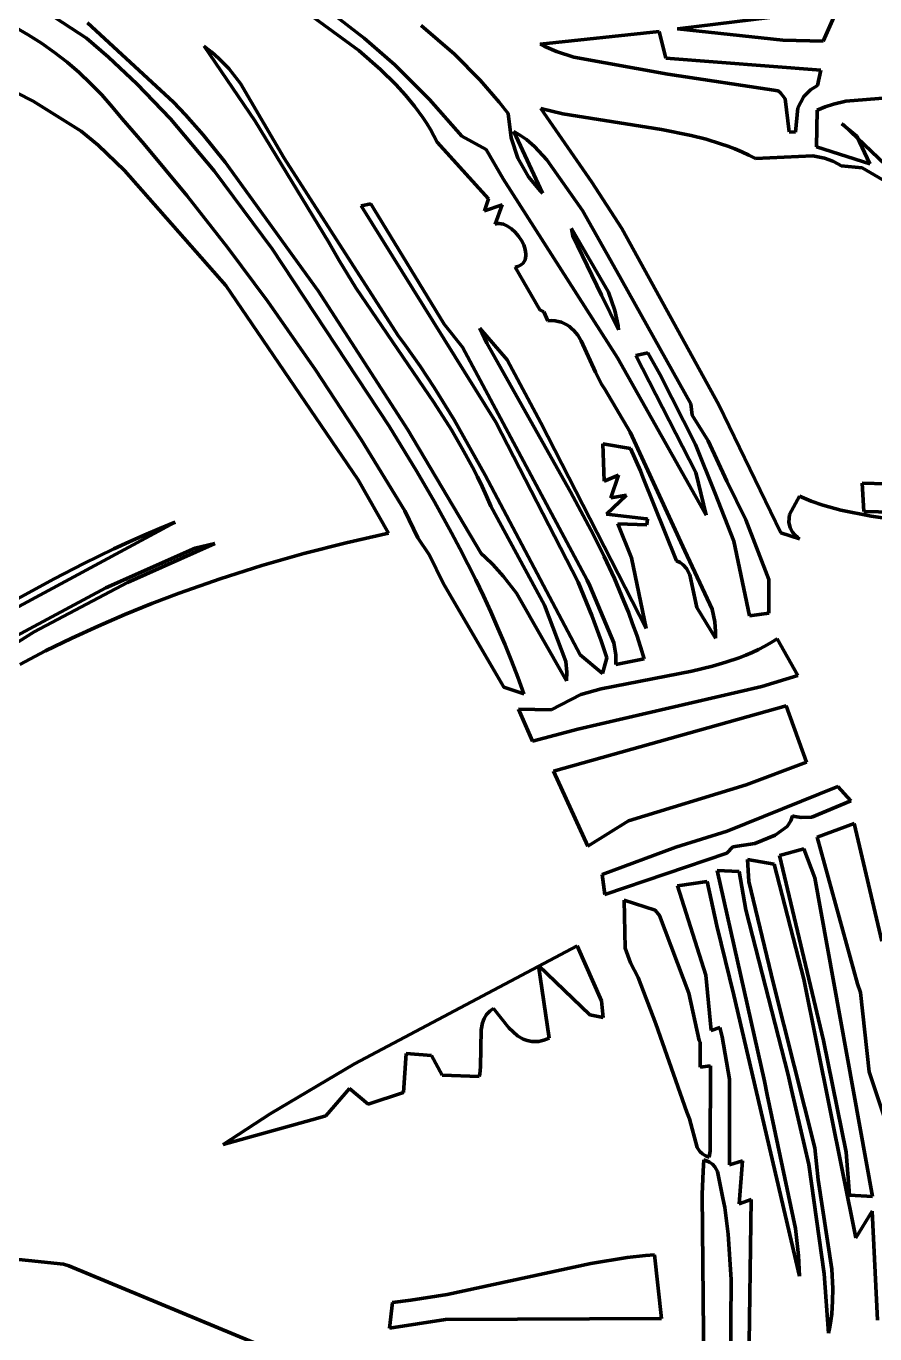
# Model space of a CAD drawing. Header units: millimetres. Extents: x 0 to 11.1, y 0 to 16.2.
# Drawn here: x 3.953 to 5.173, y 3.207 to 5.085 of the extents above; entities that cross this region are included whole.
import ezdxf

# ---------------------------------------------------------------- set-up
doc = ezdxf.new("R2010")
doc.units = ezdxf.units.MM
doc.layers.add('color#0b0b0bff', color=7, linetype='CONTINUOUS', lineweight=100)
doc.layers.add('color#ffffffff', color=7, linetype='CONTINUOUS', lineweight=100)

msp = doc.modelspace()

# ---------------------------------------------------------------- linework, layer by layer
at = {"layer": 'color#0b0b0bff'}
for p, q in [((4.4312, 5.0499), (4.3314, 5.1229)), ((5.0983, 5.0634), (5.1197, 5.1106)), ((4.0395, 5.0675), (3.9831, 5.1043)), ((4.3923, 5.1037), (4.4386, 5.0678)), ((5.1039, 5.1072), (4.8892, 5.0809)), ((3.9358, 5.0838), (3.9556, 5.0726)), ((3.9556, 5.0726), (3.9749, 5.0604)), ((4.041, 5.0897), (4.146, 4.9931)), ((4.5683, 5.0445), (4.5204, 5.0858)), ((4.8628, 5.0771), (4.6915, 5.0592)), ((4.8725, 5.039), (4.8628, 5.0771)), ((4.8892, 5.0809), (5.0403, 5.0645)), ((3.9749, 5.0604), (3.9935, 5.0471)), ((4.0713, 5.0402), (4.0395, 5.0675)), ((4.2819, 4.9482), (4.2085, 5.0559)), ((4.2085, 5.0559), (4.2195, 5.0476)), ((4.4386, 5.0678), (4.4827, 5.0293)), ((4.6915, 5.0592), (4.6973, 5.0562)), ((4.6973, 5.0562), (4.7152, 5.0484)), ((5.0403, 5.0645), (5.0983, 5.0634)), ((3.9935, 5.0471), (4.0115, 5.033)), ((4.1119, 5.0019), (4.0713, 5.0402)), ((4.2195, 5.0476), (4.2298, 5.0386)), ((4.2298, 5.0386), (4.244, 5.0239)), ((4.4623, 5.0228), (4.4312, 5.0499)), ((4.6054, 5.0074), (4.5683, 5.0445)), ((4.7152, 5.0484), (4.7399, 5.0401)), ((4.7399, 5.0401), (4.8754, 5.0161)), ((5.095, 5.0218), (4.8725, 5.039)), ((4.0115, 5.033), (4.0288, 5.0181)), ((4.0288, 5.0181), (4.0454, 5.0024)), ((4.244, 5.0239), (4.2609, 5.0024)), ((4.4842, 5.0011), (4.4623, 5.0228)), ((4.4827, 5.0293), (4.5325, 4.9796)), ((4.8754, 5.0161), (5.0336, 4.9919)), ((5.0903, 4.9994), (5.095, 5.0218)), ((3.9627, 4.9769), (3.9143, 5.0014)), ((4.0454, 5.0024), (4.0613, 4.986)), ((4.16, 4.9515), (4.1119, 5.0019)), ((4.2609, 5.0024), (4.3236, 4.8952)), ((4.4979, 4.9859), (4.4842, 5.0011)), ((4.6329, 4.9758), (4.6054, 5.0074)), ((5.0803, 4.9932), (5.0903, 4.9994)), ((4.0613, 4.986), (4.0764, 4.9691)), ((4.146, 4.9931), (4.1644, 4.9755)), ((4.5108, 4.97), (4.4979, 4.9859)), ((4.5325, 4.9796), (4.5789, 4.9267)), ((5.0336, 4.9919), (5.0373, 4.9889)), ((5.0373, 4.9889), (5.0438, 4.9803)), ((5.0438, 4.9803), (5.0495, 4.9329)), ((5.0623, 4.9677), (5.0708, 4.9837)), ((5.0708, 4.9837), (5.0803, 4.9932)), ((5.2299, 4.9849), (5.1311, 4.9769)), ((4.0318, 4.9339), (3.9627, 4.9769)), ((4.0764, 4.9691), (4.0908, 4.9516)), ((4.1644, 4.9755), (4.182, 4.9573)), ((4.5228, 4.9535), (4.5108, 4.97)), ((4.6458, 4.9594), (4.6329, 4.9758)), ((4.65, 4.9243), (4.6458, 4.9594)), ((4.7243, 4.9591), (4.6924, 4.9667)), ((4.6924, 4.9667), (4.7659, 4.8607)), ((4.8659, 4.9362), (4.7243, 4.9591)), ((5.0585, 4.9324), (5.0623, 4.9677)), ((5.0898, 4.9644), (5.0888, 4.9114)), ((5.1014, 4.9691), (5.0898, 4.9644)), ((5.1132, 4.9728), (5.1014, 4.9691)), ((5.1311, 4.9769), (5.1132, 4.9728)), ((4.0908, 4.9516), (4.1222, 4.9153)), ((4.223, 4.8769), (4.16, 4.9515)), ((4.182, 4.9573), (4.2071, 4.9289)), ((4.3874, 4.7752), (4.2819, 4.9482)), ((4.5285, 4.9449), (4.5228, 4.9535)), ((4.5339, 4.9362), (4.5285, 4.9449)), ((5.1468, 4.9268), (5.1251, 4.9443)), ((5.1251, 4.9443), (5.1278, 4.9429)), ((5.1278, 4.9429), (5.1878, 4.886)), ((4.0561, 4.9137), (4.0318, 4.9339)), ((4.2071, 4.9289), (4.2388, 4.8894)), ((4.539, 4.9272), (4.5339, 4.9362)), ((4.5438, 4.9181), (4.539, 4.9272)), ((4.5789, 4.9267), (4.6139, 4.9078)), ((4.6597, 4.895), (4.65, 4.9243)), ((4.6632, 4.928), (4.6539, 4.9333)), ((4.6539, 4.9333), (4.6952, 4.8448)), ((4.6718, 4.9221), (4.6632, 4.928)), ((4.6837, 4.912), (4.6718, 4.9221)), ((4.9089, 4.9276), (4.8659, 4.9362)), ((4.9301, 4.9223), (4.9089, 4.9276)), ((4.9509, 4.9159), (4.9301, 4.9223)), ((5.0495, 4.9329), (5.0585, 4.9324)), ((5.1657, 4.8871), (5.1468, 4.9268)), ((4.0942, 4.8777), (4.0561, 4.9137)), ((4.1222, 4.9153), (4.1835, 4.8415)), ((4.6176, 4.837), (4.5438, 4.9181)), ((4.6139, 4.9078), (4.6386, 4.8657)), ((4.701, 4.8928), (4.6837, 4.912)), ((4.9612, 4.9124), (4.9509, 4.9159)), ((4.9714, 4.9085), (4.9612, 4.9124)), ((4.9815, 4.9043), (4.9714, 4.9085)), ((4.9915, 4.8997), (4.9815, 4.9043)), ((5.0888, 4.9114), (5.1657, 4.8871)), ((4.2388, 4.8894), (4.3725, 4.7047)), ((4.3236, 4.8952), (4.4872, 4.6409)), ((4.6747, 4.8682), (4.6597, 4.895)), ((4.7526, 4.8202), (4.701, 4.8928)), ((5.0013, 4.8948), (4.9915, 4.8997)), ((5.0837, 4.8985), (5.0013, 4.8948)), ((5.1005, 4.8952), (5.0837, 4.8985)), ((5.1126, 4.8907), (5.1005, 4.8952)), ((5.1204, 4.8866), (5.1126, 4.8907)), ((5.1243, 4.8841), (5.1204, 4.8866)), ((5.1547, 4.8814), (5.1243, 4.8841)), ((4.2398, 4.7122), (4.0942, 4.8777)), ((4.3065, 4.7649), (4.223, 4.8769)), ((4.6386, 4.8657), (4.8026, 4.6084)), ((4.6919, 4.8479), (4.6747, 4.8682)), ((5.2089, 4.8496), (5.1547, 4.8814)), ((4.6952, 4.8448), (4.6919, 4.8479)), ((4.7659, 4.8607), (4.8089, 4.7944)), ((4.1835, 4.8415), (4.2428, 4.7662)), ((4.4345, 4.8266), (4.448, 4.8294)), ((4.448, 4.8294), (4.4526, 4.8223)), ((4.6116, 4.8196), (4.6176, 4.837)), ((4.6368, 4.8282), (4.6116, 4.8196)), ((4.6269, 4.8006), (4.6368, 4.8282)), ((4.6278, 4.5162), (4.4345, 4.8266)), ((4.4526, 4.8223), (4.5538, 4.6569)), ((4.8014, 4.7334), (4.7526, 4.8202)), ((4.6298, 4.8012), (4.6269, 4.8006)), ((4.6327, 4.8013), (4.6298, 4.8012)), ((4.6357, 4.801), (4.6327, 4.8013)), ((4.6387, 4.8002), (4.6357, 4.801)), ((4.6417, 4.7991), (4.6387, 4.8002)), ((4.6446, 4.7976), (4.6417, 4.7991)), ((4.6504, 4.7938), (4.6446, 4.7976)), ((4.6558, 4.7889), (4.6504, 4.7938)), ((4.7367, 4.7944), (4.7901, 4.7026)), ((4.7385, 4.7835), (4.7367, 4.7944)), ((4.8089, 4.7944), (4.9483, 4.5407)), ((4.4025, 4.7484), (4.3874, 4.7752)), ((4.6606, 4.7832), (4.6558, 4.7889)), ((4.6647, 4.777), (4.6606, 4.7832)), ((4.668, 4.7705), (4.6647, 4.777)), ((4.7796, 4.6986), (4.7385, 4.7835)), ((4.2428, 4.7662), (4.3, 4.6894)), ((4.4745, 4.5105), (4.3065, 4.7649)), ((4.6702, 4.764), (4.668, 4.7705)), ((4.6708, 4.7608), (4.6702, 4.764)), ((4.6707, 4.7519), (4.6711, 4.7547)), ((4.6712, 4.7577), (4.6708, 4.7608)), ((4.6711, 4.7547), (4.6712, 4.7577)), ((4.4267, 4.7091), (4.4025, 4.7484)), ((4.6558, 4.7388), (4.6594, 4.7397)), ((4.6912, 4.6775), (4.6558, 4.7388)), ((4.6594, 4.7397), (4.6624, 4.741)), ((4.6624, 4.741), (4.665, 4.7426)), ((4.665, 4.7426), (4.6671, 4.7446)), ((4.6671, 4.7446), (4.6687, 4.7468)), ((4.6687, 4.7468), (4.6699, 4.7492)), ((4.6699, 4.7492), (4.6707, 4.7519)), ((4.9083, 4.5422), (4.8014, 4.7334)), ((4.4302, 4.4334), (4.2398, 4.7122)), ((4.3725, 4.7047), (4.5016, 4.5049)), ((4.5392, 4.5437), (4.4267, 4.7091)), ((4.8043, 4.6488), (4.7796, 4.6986)), ((4.7901, 4.7026), (4.7991, 4.6763)), ((4.3, 4.6894), (4.3688, 4.5912)), ((4.6969, 4.6746), (4.6912, 4.6775)), ((4.7028, 4.6618), (4.6969, 4.6746)), ((4.7081, 4.6619), (4.7028, 4.6618)), ((4.7131, 4.6616), (4.7081, 4.6619)), ((4.7177, 4.6608), (4.7131, 4.6616)), ((4.7221, 4.6595), (4.7177, 4.6608)), ((4.7262, 4.6579), (4.7221, 4.6595)), ((4.7991, 4.6763), (4.8036, 4.6544)), ((4.4872, 4.6409), (4.4981, 4.6262)), ((4.5538, 4.6569), (4.5798, 4.6236)), ((4.6148, 4.6293), (4.6047, 4.651)), ((4.6047, 4.651), (4.6444, 4.6056)), ((4.73, 4.6558), (4.7262, 4.6579)), ((4.7336, 4.6534), (4.73, 4.6558)), ((4.7369, 4.6507), (4.7336, 4.6534)), ((4.74, 4.6477), (4.7369, 4.6507)), ((4.7458, 4.6408), (4.74, 4.6477)), ((4.7508, 4.633), (4.7458, 4.6408)), ((4.8036, 4.6544), (4.8043, 4.6488)), ((4.4981, 4.6262), (4.5191, 4.5964)), ((4.5798, 4.6236), (4.7594, 4.289)), ((4.7351, 4.4159), (4.6148, 4.6293)), ((4.7714, 4.5878), (4.7508, 4.633)), ((4.6444, 4.6056), (4.6924, 4.5151)), ((4.8026, 4.6084), (4.9305, 4.3824)), ((4.8291, 4.6117), (4.8463, 4.6156)), ((4.9154, 4.4436), (4.8291, 4.6117)), ((4.8463, 4.6156), (4.8639, 4.5851)), ((4.3688, 4.5912), (4.4344, 4.491)), ((4.5191, 4.5964), (4.5392, 4.566)), ((4.7799, 4.5708), (4.7714, 4.5878)), ((4.8639, 4.5851), (4.9151, 4.4841)), ((4.5392, 4.566), (4.5679, 4.5194)), ((4.7847, 4.5634), (4.7799, 4.5708)), ((4.821, 4.5018), (4.7847, 4.5634)), ((4.564, 4.5048), (4.5392, 4.5437)), ((4.9103, 4.5259), (4.9083, 4.5422)), ((4.9483, 4.5407), (5.0375, 4.3569)), ((4.5143, 4.4454), (4.4745, 4.5105)), ((4.5679, 4.5194), (4.6126, 4.44)), ((4.7461, 4.286), (4.6278, 4.5162)), ((4.6924, 4.5151), (4.8442, 4.2196)), ((4.9333, 4.4892), (4.9103, 4.5259)), ((4.4344, 4.491), (4.4969, 4.3886)), ((4.5016, 4.5049), (4.6069, 4.3274)), ((4.5796, 4.4784), (4.564, 4.5048)), ((4.8994, 4.3312), (4.821, 4.5018)), ((4.9602, 4.4314), (4.9333, 4.4892)), ((4.5944, 4.4514), (4.5796, 4.4784)), ((4.7838, 4.4313), (4.7819, 4.4847)), ((4.7819, 4.4847), (4.8215, 4.4782)), ((4.8215, 4.4782), (4.8361, 4.446)), ((4.9151, 4.4841), (4.943, 4.4135)), ((4.4738, 4.3568), (4.4302, 4.4334)), ((4.5398, 4.4014), (4.5143, 4.4454)), ((4.6014, 4.4377), (4.5944, 4.4514)), ((4.6081, 4.4238), (4.6014, 4.4377)), ((4.6126, 4.44), (4.7492, 4.1819)), ((4.8041, 4.4397), (4.7838, 4.4313)), ((4.7932, 4.4072), (4.8041, 4.4397)), ((4.8361, 4.446), (4.8391, 4.4369)), ((4.8391, 4.4369), (4.8877, 4.3168)), ((4.9305, 4.3824), (4.9154, 4.4436)), ((4.6146, 4.4098), (4.6081, 4.4238)), ((4.7681, 4.3542), (4.7351, 4.4159)), ((4.9871, 4.3755), (4.9602, 4.4314)), ((5.1546, 4.4286), (5.1894, 4.4276)), ((5.1569, 4.3876), (5.1546, 4.4286)), ((4.5644, 4.357), (4.5398, 4.4014)), ((4.6207, 4.3955), (4.6146, 4.4098)), ((4.6979, 4.2531), (4.6207, 4.3955)), ((4.7868, 4.3841), (4.8157, 4.4112)), ((4.8157, 4.4112), (4.7932, 4.4072)), ((4.943, 4.4135), (4.9703, 4.3452)), ((5.0502, 4.3833), (5.0645, 4.4095)), ((5.0645, 4.4095), (5.0811, 4.4026)), ((5.0811, 4.4026), (5.098, 4.3967)), ((5.098, 4.3967), (5.1237, 4.3895)), ((4.4969, 4.3886), (4.5156, 4.3497)), ((4.8444, 4.3771), (4.7868, 4.3841)), ((4.8459, 4.3769), (4.8444, 4.3771)), ((4.8449, 4.3685), (4.8459, 4.3769)), ((5.049, 4.3726), (5.0502, 4.3833)), ((5.1237, 4.3895), (5.1675, 4.3808)), ((5.3586, 4.3839), (5.1569, 4.3876)), ((5.1675, 4.3808), (5.3181, 4.3592)), ((4.167, 4.3725), (3.82, 4.1853)), ((4.1225, 4.3539), (4.1447, 4.3634)), ((4.1447, 4.3634), (4.167, 4.3725)), ((4.8229, 4.321), (4.8035, 4.3702)), ((4.8035, 4.3702), (4.8449, 4.3685)), ((5.0205, 4.2901), (4.9871, 4.3755)), ((5.0509, 4.3642), (5.049, 4.3726)), ((5.0544, 4.3581), (5.0509, 4.3642)), ((5.0577, 4.3542), (5.0544, 4.3581)), ((4.0788, 4.334), (4.1006, 4.3441)), ((4.2241, 4.3419), (4.0983, 4.2855)), ((4.1006, 4.3441), (4.1225, 4.3539)), ((4.1955, 4.3351), (4.2241, 4.3419)), ((4.3518, 4.3273), (4.4126, 4.3429)), ((4.4126, 4.3429), (4.4738, 4.3568)), ((4.5156, 4.3497), (4.5324, 4.3251)), ((4.5763, 4.3346), (4.5644, 4.357)), ((4.7837, 4.323), (4.7681, 4.3542)), ((4.9703, 4.3452), (4.9925, 4.2377)), ((5.0375, 4.3569), (5.0645, 4.3484)), ((5.062, 4.3503), (5.0577, 4.3542)), ((5.0645, 4.3484), (5.062, 4.3503)), ((4.0356, 4.313), (4.0788, 4.334)), ((4.0673, 4.2781), (4.1955, 4.3351)), ((4.2915, 4.3101), (4.3518, 4.3273)), ((4.5324, 4.3251), (4.5524, 4.2847)), ((4.5879, 4.3121), (4.5763, 4.3346)), ((4.6069, 4.3274), (4.6127, 4.3223)), ((4.6127, 4.3223), (4.6238, 4.3116)), ((4.7984, 4.2913), (4.7837, 4.323)), ((4.8442, 4.2196), (4.8229, 4.321)), ((4.9388, 4.2474), (4.8994, 4.3312)), ((3.9929, 4.291), (4.0356, 4.313)), ((4.2317, 4.2911), (4.2915, 4.3101)), ((4.5992, 4.2894), (4.5879, 4.3121)), ((4.6238, 4.3116), (4.6391, 4.2945)), ((4.8877, 4.3168), (4.8929, 4.3144)), ((4.8929, 4.3144), (4.8972, 4.3113)), ((4.8972, 4.3113), (4.9022, 4.3057)), ((4.9022, 4.3057), (4.9068, 4.2967)), ((3.9296, 4.2565), (3.9929, 4.291)), ((4.0983, 4.2855), (3.9642, 4.2147)), ((4.1725, 4.2703), (4.2317, 4.2911)), ((4.5524, 4.2847), (4.6392, 4.1356)), ((4.6101, 4.2665), (4.5992, 4.2894)), ((4.6391, 4.2945), (4.6575, 4.2703)), ((4.7661, 4.2384), (4.7461, 4.286)), ((4.7594, 4.289), (4.7629, 4.2809)), ((4.8121, 4.2591), (4.7984, 4.2913)), ((4.9068, 4.2967), (4.917, 4.2497)), ((5.0204, 4.2415), (5.0205, 4.2901)), ((3.7882, 4.1285), (4.0673, 4.2781)), ((4.1334, 4.2554), (4.1725, 4.2703)), ((4.6208, 4.2435), (4.6101, 4.2665)), ((4.6575, 4.2703), (4.7297, 4.1446)), ((4.7629, 4.2809), (4.7976, 4.1992)), ((4.0946, 4.2397), (4.1334, 4.2554)), ((4.7284, 4.1723), (4.6979, 4.2531)), ((4.8185, 4.2429), (4.8121, 4.2591)), ((4.917, 4.2497), (4.9435, 4.2058)), ((4.9426, 4.2294), (4.9388, 4.2474)), ((4.0563, 4.2232), (4.0946, 4.2397)), ((4.631, 4.2203), (4.6208, 4.2435)), ((4.7795, 4.2021), (4.7661, 4.2384)), ((4.8246, 4.2265), (4.8185, 4.2429)), ((4.8304, 4.2099), (4.8246, 4.2265)), ((4.9437, 4.2154), (4.9426, 4.2294)), ((4.9925, 4.2377), (5.0204, 4.2415)), ((3.9642, 4.2147), (3.8706, 4.1563)), ((4.0183, 4.2057), (4.0563, 4.2232)), ((4.6409, 4.197), (4.631, 4.2203)), ((4.8359, 4.1932), (4.8304, 4.2099)), ((4.9435, 4.2058), (4.9437, 4.2154)), ((3.9807, 4.1874), (4.0183, 4.2057)), ((4.6504, 4.1734), (4.6409, 4.197)), ((4.7875, 4.1776), (4.7795, 4.2021)), ((4.7976, 4.1992), (4.8003, 4.1817)), ((4.841, 4.1763), (4.8359, 4.1932)), ((5.0056, 4.1897), (4.9965, 4.1854)), ((5.0146, 4.1944), (5.0056, 4.1897)), ((5.0235, 4.1995), (5.0146, 4.1944)), ((5.0323, 4.205), (5.0235, 4.1995)), ((5.0619, 4.1521), (5.0323, 4.205)), ((3.9435, 4.1681), (3.9807, 4.1874)), ((4.6595, 4.1497), (4.6504, 4.1734)), ((4.7302, 4.1567), (4.7284, 4.1723)), ((4.7492, 4.1819), (4.7811, 4.1548)), ((4.7811, 4.1548), (4.7875, 4.1776)), ((4.8003, 4.1817), (4.8005, 4.168)), ((4.8005, 4.168), (4.841, 4.1763)), ((4.9587, 4.1711), (4.9393, 4.1655)), ((4.9778, 4.1777), (4.9587, 4.1711)), ((4.9872, 4.1814), (4.9778, 4.1777)), ((4.9965, 4.1854), (4.9872, 4.1814)), ((4.7297, 4.1446), (4.7302, 4.1567)), ((4.9097, 4.1584), (4.7794, 4.1329)), ((4.9393, 4.1655), (4.9097, 4.1584)), ((5.0101, 4.1362), (5.0619, 4.1521)), ((4.6392, 4.1356), (4.6682, 4.1258)), ((4.6682, 4.1258), (4.6595, 4.1497)), ((4.746, 4.075), (5.0101, 4.1362)), ((4.7794, 4.1329), (4.7501, 4.1248)), ((4.7501, 4.1248), (4.7076, 4.1026)), ((4.7076, 4.1026), (4.6603, 4.1037)), ((4.6603, 4.1037), (4.6804, 4.0576)), ((5.0451, 4.1085), (4.7106, 4.0146)), ((5.0747, 4.0276), (5.0451, 4.1085)), ((4.6804, 4.0576), (4.746, 4.075)), ((4.9877, 3.995), (5.0747, 4.0276)), ((4.7106, 4.0146), (4.7604, 3.9069)), ((4.8187, 3.9434), (4.9877, 3.995)), ((5.1194, 3.9925), (4.9604, 3.9286)), ((5.1384, 3.9719), (5.1194, 3.9925)), ((5.0821, 3.9485), (5.1384, 3.9719)), ((5.0519, 3.9434), (5.0545, 3.9508)), ((5.0545, 3.9508), (5.0577, 3.9498)), ((5.0577, 3.9498), (5.067, 3.9481)), ((5.067, 3.9481), (5.0821, 3.9485)), ((4.7604, 3.9069), (4.8187, 3.9434)), ((4.9604, 3.9286), (4.8869, 3.9054)), ((5.0297, 3.9229), (5.0466, 3.9353)), ((5.0466, 3.9353), (5.0519, 3.9434)), ((5.143, 3.9397), (5.09, 3.92)), ((5.1827, 3.7706), (5.143, 3.9397)), ((4.9687, 3.9062), (5.0001, 3.911)), ((5.0001, 3.911), (5.0297, 3.9229)), ((5.09, 3.92), (5.1478, 3.7094)), ((4.8869, 3.9054), (4.7808, 3.8662)), ((4.7846, 3.8377), (4.9601, 3.8971)), ((4.9601, 3.8971), (4.9687, 3.9062)), ((5.0709, 3.9032), (5.0357, 3.8936)), ((5.0357, 3.8936), (5.0991, 3.6278)), ((5.0865, 3.8617), (5.0709, 3.9032)), ((4.9779, 3.8706), (4.9461, 3.8722)), ((4.9461, 3.8722), (5.0142, 3.5693)), ((4.9874, 3.8157), (4.9779, 3.8706)), ((4.9897, 3.888), (4.9915, 3.8564)), ((5.0281, 3.8813), (4.9897, 3.888)), ((5.0705, 3.716), (5.0281, 3.8813)), ((4.7808, 3.8662), (4.7846, 3.8377)), ((4.9317, 3.8562), (4.889, 3.85)), ((4.9454, 3.7926), (4.9317, 3.8562)), ((4.9915, 3.8564), (5.027, 3.7093)), ((5.1693, 3.4036), (5.0865, 3.8617)), ((4.889, 3.85), (4.9298, 3.7216)), ((4.8126, 3.8294), (4.814, 3.7604)), ((4.857, 3.8152), (4.8126, 3.8294)), ((4.8634, 3.8073), (4.857, 3.8152)), ((5.0483, 3.5786), (4.9874, 3.8157)), ((4.9052, 3.6958), (4.8634, 3.8073)), ((4.9701, 3.693), (4.9454, 3.7926)), ((4.7447, 3.7637), (4.4247, 3.5943)), ((4.7799, 3.6848), (4.7447, 3.7637)), ((4.814, 3.7604), (4.8217, 3.7396)), ((4.8217, 3.7396), (4.8325, 3.7183)), ((4.7047, 3.6314), (4.6891, 3.7354)), ((4.6891, 3.7354), (4.7632, 3.6648)), ((4.9298, 3.7216), (4.9374, 3.6422)), ((4.8325, 3.7183), (4.858, 3.6519)), ((5.027, 3.7093), (5.0864, 3.4736)), ((5.1454, 3.3446), (5.0705, 3.716)), ((5.1478, 3.7094), (5.1521, 3.6968)), ((4.7821, 3.6611), (4.7799, 3.6848)), ((4.9204, 3.6277), (4.9052, 3.6958)), ((5.0646, 3.2895), (4.9701, 3.693)), ((5.1521, 3.6968), (5.1645, 3.5831)), ((4.6113, 3.6595), (4.6146, 3.6651)), ((4.6146, 3.6651), (4.6167, 3.6676)), ((4.6167, 3.6676), (4.6191, 3.6699)), ((4.6191, 3.6699), (4.6217, 3.672)), ((4.6217, 3.672), (4.6247, 3.6739)), ((4.6247, 3.6739), (4.6465, 3.646)), ((4.7632, 3.6648), (4.7821, 3.6611)), ((4.6068, 3.6432), (4.6089, 3.6534)), ((4.6089, 3.6534), (4.6113, 3.6595)), ((4.6465, 3.646), (4.659, 3.6347)), ((4.858, 3.6519), (4.9024, 3.5247)), ((4.9374, 3.6422), (4.95, 3.6466)), ((4.95, 3.6466), (4.9535, 3.6333)), ((4.6061, 3.5901), (4.6068, 3.6432)), ((4.659, 3.6347), (4.6673, 3.6299)), ((4.6673, 3.6299), (4.6732, 3.6277)), ((4.6732, 3.6277), (4.6795, 3.6265)), ((4.6795, 3.6265), (4.6861, 3.6263)), ((4.6861, 3.6263), (4.6896, 3.6266)), ((4.6896, 3.6266), (4.6932, 3.6273)), ((4.6932, 3.6273), (4.6969, 3.6283)), ((4.6969, 3.6283), (4.7008, 3.6297)), ((4.7008, 3.6297), (4.7047, 3.6314)), ((4.9218, 3.6255), (4.9204, 3.6277)), ((4.9215, 3.5897), (4.9218, 3.6255)), ((4.9535, 3.6333), (4.964, 3.5725)), ((5.0991, 3.6278), (5.1315, 3.4677)), ((4.4952, 3.5532), (4.4988, 3.6094)), ((4.4988, 3.6094), (4.5355, 3.6065)), ((4.5355, 3.6065), (4.5508, 3.5779)), ((4.4247, 3.5943), (4.3037, 3.5224)), ((4.6048, 3.5796), (4.6061, 3.5901)), ((4.9363, 3.5915), (4.9215, 3.5897)), ((4.9362, 3.4694), (4.9363, 3.5915)), ((4.5508, 3.5779), (4.604, 3.5763)), ((4.604, 3.5763), (4.6048, 3.5796)), ((4.964, 3.5725), (4.9636, 3.4493)), ((5.0142, 3.5693), (5.0178, 3.55)), ((5.053, 3.5568), (5.0483, 3.5786)), ((5.1645, 3.5831), (5.2194, 3.4191)), ((4.3833, 3.5198), (4.4176, 3.559)), ((4.4176, 3.559), (4.4443, 3.5364)), ((4.4443, 3.5364), (4.4952, 3.5532)), ((5.0178, 3.55), (5.0588, 3.358)), ((5.0778, 3.4499), (5.053, 3.5568)), ((4.3037, 3.5224), (4.2361, 3.4787)), ((4.2361, 3.4787), (4.3722, 3.5163)), ((4.3722, 3.5163), (4.3833, 3.5198)), ((4.9024, 3.5247), (4.9061, 3.5155)), ((4.9061, 3.5155), (4.9172, 3.4744)), ((4.9172, 3.4744), (4.9214, 3.4684)), ((4.9214, 3.4684), (4.9251, 3.465)), ((4.9251, 3.465), (4.9295, 3.4624)), ((4.9267, 3.4564), (4.9258, 3.44)), ((4.9297, 3.4555), (4.9267, 3.4564)), ((4.9295, 3.4624), (4.9347, 3.4604)), ((4.9347, 3.4604), (4.9362, 3.4694)), ((5.0864, 3.4736), (5.0914, 3.4278)), ((5.1315, 3.4677), (5.1365, 3.4056)), ((4.9258, 3.44), (4.9247, 3.4071)), ((4.9349, 3.4532), (4.9297, 3.4555)), ((4.9392, 3.4502), (4.9349, 3.4532)), ((4.9426, 3.4465), (4.9392, 3.4502)), ((4.9466, 3.4399), (4.9426, 3.4465)), ((4.9542, 3.4012), (4.9466, 3.4399)), ((4.9636, 3.4493), (4.9823, 3.4548)), ((4.9823, 3.4548), (4.9779, 3.3932)), ((5.1, 3.2928), (5.0778, 3.4499)), ((5.0914, 3.4278), (5.1108, 3.2992)), ((4.9247, 3.4071), (4.9265, 3.2077)), ((4.9571, 3.3882), (4.9542, 3.4012)), ((5.1365, 3.4056), (5.1693, 3.4036)), ((4.9618, 3.3495), (4.9571, 3.3882)), ((4.9779, 3.3932), (4.9952, 3.3996)), ((4.9952, 3.3996), (4.9906, 3.098)), ((5.1688, 3.3827), (5.1454, 3.3446)), ((5.1764, 3.2263), (5.1688, 3.3827)), ((4.9661, 3.2847), (4.9618, 3.3495)), ((5.0588, 3.358), (5.0632, 3.319)), ((4.0062, 3.3065), (3.8968, 3.3181)), ((4.014, 3.3043), (4.0062, 3.3065)), ((4.7645, 3.3076), (4.558, 3.263)), ((4.8167, 3.316), (4.7645, 3.3076)), ((4.843, 3.319), (4.8167, 3.316)), ((4.8561, 3.3202), (4.843, 3.319)), ((4.8661, 3.2288), (4.8561, 3.3202)), ((5.0632, 3.319), (5.0646, 3.2895)), ((4.3051, 3.1834), (4.014, 3.3043)), ((5.1063, 3.2077), (5.1, 3.2928)), ((5.1108, 3.2992), (5.1123, 3.2717)), ((4.9638, 3.0117), (4.9661, 3.2847)), ((5.1123, 3.2717), (5.1121, 3.2534)), ((4.4796, 3.2517), (4.4752, 3.2148)), ((4.5059, 3.2547), (4.4796, 3.2517)), ((4.558, 3.263), (4.5059, 3.2547)), ((5.1121, 3.2534), (5.1108, 3.2351)), ((5.1108, 3.2351), (5.1096, 3.2259)), ((4.4752, 3.2148), (4.5556, 3.2269)), ((4.5556, 3.2269), (4.8661, 3.2288)), ((5.1081, 3.2168), (5.1063, 3.2077)), ((5.1096, 3.2259), (5.1081, 3.2168)), ((4.9265, 3.2077), (4.9253, 3.1412))]:
    msp.add_line(p, q, dxfattribs=at)
at = {"layer": 'color#ffffffff'}
for p, q in [((4.3314, 5.1229), (4.4312, 5.0499)), ((5.1197, 5.1106), (5.0983, 5.0634)), ((3.9831, 5.1043), (4.0395, 5.0675)), ((4.4386, 5.0678), (4.3923, 5.1037)), ((4.8892, 5.0809), (5.1039, 5.1072)), ((3.9556, 5.0726), (3.9358, 5.0838)), ((3.9749, 5.0604), (3.9556, 5.0726)), ((4.146, 4.9931), (4.041, 5.0897)), ((4.5204, 5.0858), (4.5683, 5.0445)), ((4.6915, 5.0592), (4.8628, 5.0771)), ((4.8628, 5.0771), (4.8725, 5.039)), ((5.0403, 5.0645), (4.8892, 5.0809)), ((3.9935, 5.0471), (3.9749, 5.0604)), ((4.0395, 5.0675), (4.0713, 5.0402)), ((4.2195, 5.0476), (4.2085, 5.0559)), ((4.2085, 5.0559), (4.2819, 4.9482)), ((4.4827, 5.0293), (4.4386, 5.0678)), ((4.6973, 5.0562), (4.6915, 5.0592)), ((4.7152, 5.0484), (4.6973, 5.0562)), ((5.0983, 5.0634), (5.0403, 5.0645)), ((4.0115, 5.033), (3.9935, 5.0471)), ((4.0713, 5.0402), (4.1119, 5.0019)), ((4.2298, 5.0386), (4.2195, 5.0476)), ((4.244, 5.0239), (4.2298, 5.0386)), ((4.4312, 5.0499), (4.4623, 5.0228)), ((4.5683, 5.0445), (4.6054, 5.0074)), ((4.7399, 5.0401), (4.7152, 5.0484)), ((4.8754, 5.0161), (4.7399, 5.0401)), ((4.8725, 5.039), (5.095, 5.0218)), ((4.0288, 5.0181), (4.0115, 5.033)), ((4.0454, 5.0024), (4.0288, 5.0181)), ((4.2609, 5.0024), (4.244, 5.0239)), ((4.4623, 5.0228), (4.4842, 5.0011)), ((4.5325, 4.9796), (4.4827, 5.0293)), ((5.0336, 4.9919), (4.8754, 5.0161)), ((5.095, 5.0218), (5.0903, 4.9994)), ((3.9143, 5.0014), (3.9627, 4.9769)), ((4.0613, 4.986), (4.0454, 5.0024)), ((4.1119, 5.0019), (4.16, 4.9515)), ((4.3236, 4.8952), (4.2609, 5.0024)), ((4.4842, 5.0011), (4.4979, 4.9859)), ((4.6054, 5.0074), (4.6329, 4.9758)), ((5.0903, 4.9994), (5.0803, 4.9932)), ((4.0764, 4.9691), (4.0613, 4.986)), ((4.1644, 4.9755), (4.146, 4.9931)), ((4.4979, 4.9859), (4.5108, 4.97)), ((4.5789, 4.9267), (4.5325, 4.9796)), ((5.0373, 4.9889), (5.0336, 4.9919)), ((5.0438, 4.9803), (5.0373, 4.9889)), ((5.0495, 4.9329), (5.0438, 4.9803)), ((5.0708, 4.9837), (5.0623, 4.9677)), ((5.0803, 4.9932), (5.0708, 4.9837)), ((5.1311, 4.9769), (5.2299, 4.9849)), ((3.9627, 4.9769), (4.0318, 4.9339)), ((4.0908, 4.9516), (4.0764, 4.9691)), ((4.182, 4.9573), (4.1644, 4.9755)), ((4.5108, 4.97), (4.5228, 4.9535)), ((4.6329, 4.9758), (4.6458, 4.9594)), ((4.6458, 4.9594), (4.65, 4.9243)), ((4.7659, 4.8607), (4.6924, 4.9667)), ((4.6924, 4.9667), (4.7243, 4.9591)), ((4.7243, 4.9591), (4.8659, 4.9362)), ((5.0623, 4.9677), (5.0585, 4.9324)), ((5.0888, 4.9114), (5.0898, 4.9644)), ((5.0898, 4.9644), (5.1014, 4.9691)), ((5.1014, 4.9691), (5.1132, 4.9728)), ((5.1132, 4.9728), (5.1311, 4.9769)), ((4.1222, 4.9153), (4.0908, 4.9516)), ((4.16, 4.9515), (4.223, 4.8769)), ((4.2071, 4.9289), (4.182, 4.9573)), ((4.2819, 4.9482), (4.3874, 4.7752)), ((4.5228, 4.9535), (4.5285, 4.9449)), ((4.5285, 4.9449), (4.5339, 4.9362)), ((5.1278, 4.9429), (5.1251, 4.9443)), ((5.1251, 4.9443), (5.1468, 4.9268)), ((5.1878, 4.886), (5.1278, 4.9429)), ((4.0318, 4.9339), (4.0561, 4.9137)), ((4.2388, 4.8894), (4.2071, 4.9289)), ((4.5339, 4.9362), (4.539, 4.9272)), ((4.539, 4.9272), (4.5438, 4.9181)), ((4.6139, 4.9078), (4.5789, 4.9267)), ((4.65, 4.9243), (4.6597, 4.895)), ((4.6952, 4.8448), (4.6539, 4.9333)), ((4.6539, 4.9333), (4.6632, 4.928)), ((4.6632, 4.928), (4.6718, 4.9221)), ((4.6718, 4.9221), (4.6837, 4.912)), ((4.8659, 4.9362), (4.9089, 4.9276)), ((4.9089, 4.9276), (4.9301, 4.9223)), ((4.9301, 4.9223), (4.9509, 4.9159)), ((5.0585, 4.9324), (5.0495, 4.9329)), ((5.1468, 4.9268), (5.1657, 4.8871)), ((4.0561, 4.9137), (4.0942, 4.8777)), ((4.1835, 4.8415), (4.1222, 4.9153)), ((4.5438, 4.9181), (4.6176, 4.837)), ((4.6386, 4.8657), (4.6139, 4.9078)), ((4.6837, 4.912), (4.701, 4.8928)), ((4.9509, 4.9159), (4.9612, 4.9124)), ((4.9612, 4.9124), (4.9714, 4.9085)), ((4.9714, 4.9085), (4.9815, 4.9043)), ((4.9815, 4.9043), (4.9915, 4.8997)), ((5.1657, 4.8871), (5.0888, 4.9114)), ((4.3725, 4.7047), (4.2388, 4.8894)), ((4.4872, 4.6409), (4.3236, 4.8952)), ((4.6597, 4.895), (4.6747, 4.8682)), ((4.701, 4.8928), (4.7526, 4.8202)), ((4.9915, 4.8997), (5.0013, 4.8948)), ((5.0013, 4.8948), (5.0837, 4.8985)), ((5.0837, 4.8985), (5.1005, 4.8952)), ((5.1005, 4.8952), (5.1126, 4.8907)), ((5.1126, 4.8907), (5.1204, 4.8866)), ((5.1204, 4.8866), (5.1243, 4.8841)), ((5.1243, 4.8841), (5.1547, 4.8814)), ((4.0942, 4.8777), (4.2398, 4.7122)), ((4.223, 4.8769), (4.3065, 4.7649)), ((4.8026, 4.6084), (4.6386, 4.8657)), ((4.6747, 4.8682), (4.6919, 4.8479)), ((5.1547, 4.8814), (5.2089, 4.8496)), ((4.6919, 4.8479), (4.6952, 4.8448)), ((4.8089, 4.7944), (4.7659, 4.8607)), ((4.2428, 4.7662), (4.1835, 4.8415)), ((4.448, 4.8294), (4.4345, 4.8266)), ((4.4526, 4.8223), (4.448, 4.8294)), ((4.6176, 4.837), (4.6116, 4.8196)), ((4.6116, 4.8196), (4.6368, 4.8282)), ((4.6368, 4.8282), (4.6269, 4.8006)), ((4.4345, 4.8266), (4.6278, 4.5162)), ((4.5538, 4.6569), (4.4526, 4.8223)), ((4.7526, 4.8202), (4.8014, 4.7334)), ((4.6269, 4.8006), (4.6298, 4.8012)), ((4.6298, 4.8012), (4.6327, 4.8013)), ((4.6327, 4.8013), (4.6357, 4.801)), ((4.6357, 4.801), (4.6387, 4.8002)), ((4.6387, 4.8002), (4.6417, 4.7991)), ((4.6417, 4.7991), (4.6446, 4.7976)), ((4.6446, 4.7976), (4.6504, 4.7938)), ((4.6504, 4.7938), (4.6558, 4.7889)), ((4.7367, 4.7944), (4.7385, 4.7835)), ((4.7901, 4.7026), (4.7367, 4.7944)), ((4.9483, 4.5407), (4.8089, 4.7944)), ((4.3874, 4.7752), (4.4025, 4.7484)), ((4.6558, 4.7889), (4.6606, 4.7832)), ((4.6606, 4.7832), (4.6647, 4.777)), ((4.6647, 4.777), (4.668, 4.7705)), ((4.7385, 4.7835), (4.7796, 4.6986)), ((4.3, 4.6894), (4.2428, 4.7662)), ((4.3065, 4.7649), (4.4745, 4.5105)), ((4.668, 4.7705), (4.6702, 4.764)), ((4.6702, 4.764), (4.6708, 4.7608)), ((4.6711, 4.7547), (4.6707, 4.7519)), ((4.6708, 4.7608), (4.6712, 4.7577)), ((4.6712, 4.7577), (4.6711, 4.7547)), ((4.4025, 4.7484), (4.4267, 4.7091)), ((4.6594, 4.7397), (4.6558, 4.7388)), ((4.6558, 4.7388), (4.6912, 4.6775)), ((4.6624, 4.741), (4.6594, 4.7397)), ((4.665, 4.7426), (4.6624, 4.741)), ((4.6671, 4.7446), (4.665, 4.7426)), ((4.6687, 4.7468), (4.6671, 4.7446)), ((4.6699, 4.7492), (4.6687, 4.7468)), ((4.6707, 4.7519), (4.6699, 4.7492)), ((4.8014, 4.7334), (4.9083, 4.5422)), ((4.2398, 4.7122), (4.4302, 4.4334)), ((4.5016, 4.5049), (4.3725, 4.7047)), ((4.4267, 4.7091), (4.5392, 4.5437)), ((4.7796, 4.6986), (4.8043, 4.6488)), ((4.7991, 4.6763), (4.7901, 4.7026)), ((4.3688, 4.5912), (4.3, 4.6894)), ((4.6912, 4.6775), (4.6969, 4.6746)), ((4.6969, 4.6746), (4.7028, 4.6618)), ((4.7028, 4.6618), (4.7081, 4.6619)), ((4.7081, 4.6619), (4.7131, 4.6616)), ((4.7131, 4.6616), (4.7177, 4.6608)), ((4.7177, 4.6608), (4.7221, 4.6595)), ((4.7221, 4.6595), (4.7262, 4.6579)), ((4.8036, 4.6544), (4.7991, 4.6763)), ((4.4981, 4.6262), (4.4872, 4.6409)), ((4.5798, 4.6236), (4.5538, 4.6569)), ((4.6444, 4.6056), (4.6047, 4.651)), ((4.6047, 4.651), (4.6148, 4.6293)), ((4.7262, 4.6579), (4.73, 4.6558)), ((4.73, 4.6558), (4.7336, 4.6534)), ((4.7336, 4.6534), (4.7369, 4.6507)), ((4.7369, 4.6507), (4.74, 4.6477)), ((4.74, 4.6477), (4.7458, 4.6408)), ((4.7458, 4.6408), (4.7508, 4.633)), ((4.8043, 4.6488), (4.8036, 4.6544)), ((4.5191, 4.5964), (4.4981, 4.6262)), ((4.7594, 4.289), (4.5798, 4.6236)), ((4.6148, 4.6293), (4.7351, 4.4159)), ((4.7508, 4.633), (4.7714, 4.5878)), ((4.6924, 4.5151), (4.6444, 4.6056)), ((4.9305, 4.3824), (4.8026, 4.6084)), ((4.8463, 4.6156), (4.8291, 4.6117)), ((4.8291, 4.6117), (4.9154, 4.4436)), ((4.8639, 4.5851), (4.8463, 4.6156)), ((4.4344, 4.491), (4.3688, 4.5912)), ((4.5392, 4.566), (4.5191, 4.5964)), ((4.7714, 4.5878), (4.7799, 4.5708)), ((4.9151, 4.4841), (4.8639, 4.5851)), ((4.5679, 4.5194), (4.5392, 4.566)), ((4.7799, 4.5708), (4.7847, 4.5634)), ((4.7847, 4.5634), (4.821, 4.5018)), ((4.5392, 4.5437), (4.564, 4.5048)), ((4.9083, 4.5422), (4.9103, 4.5259)), ((5.0375, 4.3569), (4.9483, 4.5407)), ((4.4745, 4.5105), (4.5143, 4.4454)), ((4.6126, 4.44), (4.5679, 4.5194)), ((4.6278, 4.5162), (4.7461, 4.286)), ((4.8442, 4.2196), (4.6924, 4.5151)), ((4.9103, 4.5259), (4.9333, 4.4892)), ((4.4969, 4.3886), (4.4344, 4.491)), ((4.6069, 4.3274), (4.5016, 4.5049)), ((4.564, 4.5048), (4.5796, 4.4784)), ((4.821, 4.5018), (4.8994, 4.3312)), ((4.9333, 4.4892), (4.9602, 4.4314)), ((4.5796, 4.4784), (4.5944, 4.4514)), ((4.8215, 4.4782), (4.7819, 4.4847)), ((4.7819, 4.4847), (4.7838, 4.4313)), ((4.8361, 4.446), (4.8215, 4.4782)), ((4.943, 4.4135), (4.9151, 4.4841)), ((4.4302, 4.4334), (4.4738, 4.3568)), ((4.5143, 4.4454), (4.5398, 4.4014)), ((4.5944, 4.4514), (4.6014, 4.4377)), ((4.6014, 4.4377), (4.6081, 4.4238)), ((4.7492, 4.1819), (4.6126, 4.44)), ((4.7838, 4.4313), (4.8041, 4.4397)), ((4.8041, 4.4397), (4.7932, 4.4072)), ((4.8391, 4.4369), (4.8361, 4.446)), ((4.8877, 4.3168), (4.8391, 4.4369)), ((4.9154, 4.4436), (4.9305, 4.3824)), ((4.6081, 4.4238), (4.6146, 4.4098)), ((4.7351, 4.4159), (4.7681, 4.3542)), ((4.9602, 4.4314), (4.9871, 4.3755)), ((5.1546, 4.4286), (5.1569, 4.3876)), ((5.1894, 4.4276), (5.1546, 4.4286)), ((4.5398, 4.4014), (4.5644, 4.357)), ((4.6146, 4.4098), (4.6207, 4.3955)), ((4.6207, 4.3955), (4.6979, 4.2531)), ((4.8157, 4.4112), (4.7868, 4.3841)), ((4.7932, 4.4072), (4.8157, 4.4112)), ((4.9703, 4.3452), (4.943, 4.4135)), ((5.0645, 4.4095), (5.0502, 4.3833)), ((5.0811, 4.4026), (5.0645, 4.4095)), ((5.098, 4.3967), (5.0811, 4.4026)), ((5.1237, 4.3895), (5.098, 4.3967)), ((4.5156, 4.3497), (4.4969, 4.3886)), ((4.7868, 4.3841), (4.8444, 4.3771)), ((4.8444, 4.3771), (4.8459, 4.3769)), ((4.8459, 4.3769), (4.8449, 4.3685)), ((5.0502, 4.3833), (5.049, 4.3726)), ((5.1675, 4.3808), (5.1237, 4.3895)), ((5.1569, 4.3876), (5.3586, 4.3839)), ((5.3181, 4.3592), (5.1675, 4.3808)), ((3.82, 4.1853), (4.167, 4.3725)), ((4.1447, 4.3634), (4.1225, 4.3539)), ((4.167, 4.3725), (4.1447, 4.3634)), ((4.8449, 4.3685), (4.8035, 4.3702)), ((4.8035, 4.3702), (4.8229, 4.321)), ((4.9871, 4.3755), (5.0205, 4.2901)), ((5.049, 4.3726), (5.0509, 4.3642)), ((5.0509, 4.3642), (5.0544, 4.3581)), ((5.0544, 4.3581), (5.0577, 4.3542)), ((4.1006, 4.3441), (4.0788, 4.334)), ((4.0983, 4.2855), (4.2241, 4.3419)), ((4.1225, 4.3539), (4.1006, 4.3441)), ((4.2241, 4.3419), (4.1955, 4.3351)), ((4.4126, 4.3429), (4.3518, 4.3273)), ((4.4738, 4.3568), (4.4126, 4.3429)), ((4.5324, 4.3251), (4.5156, 4.3497)), ((4.5644, 4.357), (4.5763, 4.3346)), ((4.7681, 4.3542), (4.7837, 4.323)), ((4.9925, 4.2377), (4.9703, 4.3452)), ((5.0645, 4.3484), (5.0375, 4.3569)), ((5.0577, 4.3542), (5.062, 4.3503)), ((5.062, 4.3503), (5.0645, 4.3484)), ((4.0788, 4.334), (4.0356, 4.313)), ((4.1955, 4.3351), (4.0673, 4.2781)), ((4.3518, 4.3273), (4.2915, 4.3101)), ((4.5524, 4.2847), (4.5324, 4.3251)), ((4.5763, 4.3346), (4.5879, 4.3121)), ((4.6127, 4.3223), (4.6069, 4.3274)), ((4.6238, 4.3116), (4.6127, 4.3223)), ((4.7837, 4.323), (4.7984, 4.2913)), ((4.8229, 4.321), (4.8442, 4.2196)), ((4.8994, 4.3312), (4.9388, 4.2474)), ((4.0356, 4.313), (3.9929, 4.291)), ((4.2915, 4.3101), (4.2317, 4.2911)), ((4.5879, 4.3121), (4.5992, 4.2894)), ((4.6391, 4.2945), (4.6238, 4.3116)), ((4.8929, 4.3144), (4.8877, 4.3168)), ((4.8972, 4.3113), (4.8929, 4.3144)), ((4.9022, 4.3057), (4.8972, 4.3113)), ((4.9068, 4.2967), (4.9022, 4.3057)), ((3.9929, 4.291), (3.9296, 4.2565)), ((3.9642, 4.2147), (4.0983, 4.2855)), ((4.2317, 4.2911), (4.1725, 4.2703)), ((4.6392, 4.1356), (4.5524, 4.2847)), ((4.5992, 4.2894), (4.6101, 4.2665)), ((4.6575, 4.2703), (4.6391, 4.2945)), ((4.7461, 4.286), (4.7661, 4.2384)), ((4.7629, 4.2809), (4.7594, 4.289)), ((4.7984, 4.2913), (4.8121, 4.2591)), ((4.917, 4.2497), (4.9068, 4.2967)), ((5.0205, 4.2901), (5.0204, 4.2415)), ((4.0673, 4.2781), (3.7882, 4.1285)), ((4.1725, 4.2703), (4.1334, 4.2554)), ((4.6101, 4.2665), (4.6208, 4.2435)), ((4.7297, 4.1446), (4.6575, 4.2703)), ((4.7976, 4.1992), (4.7629, 4.2809)), ((4.1334, 4.2554), (4.0946, 4.2397)), ((4.6979, 4.2531), (4.7284, 4.1723)), ((4.8121, 4.2591), (4.8185, 4.2429)), ((4.9435, 4.2058), (4.917, 4.2497)), ((4.9388, 4.2474), (4.9426, 4.2294)), ((4.0946, 4.2397), (4.0563, 4.2232)), ((4.6208, 4.2435), (4.631, 4.2203)), ((4.7661, 4.2384), (4.7795, 4.2021)), ((4.8185, 4.2429), (4.8246, 4.2265)), ((4.8246, 4.2265), (4.8304, 4.2099)), ((4.9426, 4.2294), (4.9437, 4.2154)), ((5.0204, 4.2415), (4.9925, 4.2377)), ((3.8706, 4.1563), (3.9642, 4.2147)), ((4.0563, 4.2232), (4.0183, 4.2057)), ((4.631, 4.2203), (4.6409, 4.197)), ((4.8304, 4.2099), (4.8359, 4.1932)), ((4.9437, 4.2154), (4.9435, 4.2058)), ((4.0183, 4.2057), (3.9807, 4.1874)), ((4.6409, 4.197), (4.6504, 4.1734)), ((4.7795, 4.2021), (4.7875, 4.1776)), ((4.8003, 4.1817), (4.7976, 4.1992)), ((4.8359, 4.1932), (4.841, 4.1763)), ((4.9965, 4.1854), (5.0056, 4.1897)), ((5.0056, 4.1897), (5.0146, 4.1944)), ((5.0146, 4.1944), (5.0235, 4.1995)), ((5.0235, 4.1995), (5.0323, 4.205)), ((5.0323, 4.205), (5.0619, 4.1521)), ((3.9807, 4.1874), (3.9435, 4.1681)), ((4.6504, 4.1734), (4.6595, 4.1497)), ((4.7284, 4.1723), (4.7302, 4.1567)), ((4.7811, 4.1548), (4.7492, 4.1819)), ((4.7875, 4.1776), (4.7811, 4.1548)), ((4.8005, 4.168), (4.8003, 4.1817)), ((4.841, 4.1763), (4.8005, 4.168)), ((4.9393, 4.1655), (4.9587, 4.1711)), ((4.9587, 4.1711), (4.9778, 4.1777)), ((4.9778, 4.1777), (4.9872, 4.1814)), ((4.9872, 4.1814), (4.9965, 4.1854)), ((4.7302, 4.1567), (4.7297, 4.1446)), ((4.7794, 4.1329), (4.9097, 4.1584)), ((4.9097, 4.1584), (4.9393, 4.1655)), ((5.0619, 4.1521), (5.0101, 4.1362)), ((4.6682, 4.1258), (4.6392, 4.1356)), ((4.6595, 4.1497), (4.6682, 4.1258)), ((5.0101, 4.1362), (4.746, 4.075)), ((4.7501, 4.1248), (4.7794, 4.1329)), ((4.7076, 4.1026), (4.7501, 4.1248)), ((4.6804, 4.0576), (4.6603, 4.1037)), ((4.6603, 4.1037), (4.7076, 4.1026)), ((4.7106, 4.0146), (5.0451, 4.1085)), ((5.0451, 4.1085), (5.0747, 4.0276)), ((4.746, 4.075), (4.6804, 4.0576)), ((5.0747, 4.0276), (4.9877, 3.995)), ((4.7604, 3.9069), (4.7106, 4.0146)), ((4.9877, 3.995), (4.8187, 3.9434)), ((4.9604, 3.9286), (5.1194, 3.9925)), ((5.1194, 3.9925), (5.1384, 3.9719)), ((5.1384, 3.9719), (5.0821, 3.9485)), ((5.0545, 3.9508), (5.0519, 3.9434)), ((5.0577, 3.9498), (5.0545, 3.9508)), ((5.067, 3.9481), (5.0577, 3.9498)), ((5.0821, 3.9485), (5.067, 3.9481)), ((4.8187, 3.9434), (4.7604, 3.9069)), ((4.8869, 3.9054), (4.9604, 3.9286)), ((5.0466, 3.9353), (5.0297, 3.9229)), ((5.0519, 3.9434), (5.0466, 3.9353)), ((5.09, 3.92), (5.143, 3.9397)), ((5.143, 3.9397), (5.1827, 3.7706)), ((5.0001, 3.911), (4.9687, 3.9062)), ((5.0297, 3.9229), (5.0001, 3.911)), ((5.1478, 3.7094), (5.09, 3.92)), ((4.7808, 3.8662), (4.8869, 3.9054)), ((4.9601, 3.8971), (4.7846, 3.8377)), ((4.9687, 3.9062), (4.9601, 3.8971)), ((5.0357, 3.8936), (5.0709, 3.9032)), ((5.0991, 3.6278), (5.0357, 3.8936)), ((5.0709, 3.9032), (5.0865, 3.8617)), ((5.0142, 3.5693), (4.9461, 3.8722)), ((4.9461, 3.8722), (4.9779, 3.8706)), ((4.9779, 3.8706), (4.9874, 3.8157)), ((4.9897, 3.888), (5.0281, 3.8813)), ((4.9915, 3.8564), (4.9897, 3.888)), ((5.0281, 3.8813), (5.0705, 3.716)), ((4.7846, 3.8377), (4.7808, 3.8662)), ((4.889, 3.85), (4.9317, 3.8562)), ((4.9317, 3.8562), (4.9454, 3.7926)), ((5.027, 3.7093), (4.9915, 3.8564)), ((5.0865, 3.8617), (5.1693, 3.4036)), ((4.9298, 3.7216), (4.889, 3.85)), ((4.8126, 3.8294), (4.857, 3.8152)), ((4.814, 3.7604), (4.8126, 3.8294)), ((4.857, 3.8152), (4.8634, 3.8073)), ((4.9874, 3.8157), (5.0483, 3.5786)), ((4.8634, 3.8073), (4.9052, 3.6958)), ((4.9454, 3.7926), (4.9701, 3.693)), ((4.4247, 3.5943), (4.7447, 3.7637)), ((4.7447, 3.7637), (4.7799, 3.6848)), ((4.8217, 3.7396), (4.814, 3.7604)), ((4.8325, 3.7183), (4.8217, 3.7396)), ((4.7632, 3.6648), (4.6891, 3.7354)), ((4.6891, 3.7354), (4.7047, 3.6314)), ((4.9374, 3.6422), (4.9298, 3.7216)), ((4.858, 3.6519), (4.8325, 3.7183)), ((5.0864, 3.4736), (5.027, 3.7093)), ((5.0705, 3.716), (5.1454, 3.3446)), ((5.1521, 3.6968), (5.1478, 3.7094)), ((4.7799, 3.6848), (4.7821, 3.6611)), ((4.9052, 3.6958), (4.9204, 3.6277)), ((4.9701, 3.693), (5.0646, 3.2895)), ((5.1645, 3.5831), (5.1521, 3.6968)), ((4.6146, 3.6651), (4.6113, 3.6595)), ((4.6167, 3.6676), (4.6146, 3.6651)), ((4.6191, 3.6699), (4.6167, 3.6676)), ((4.6217, 3.672), (4.6191, 3.6699)), ((4.6247, 3.6739), (4.6217, 3.672)), ((4.6465, 3.646), (4.6247, 3.6739)), ((4.7821, 3.6611), (4.7632, 3.6648)), ((4.6089, 3.6534), (4.6068, 3.6432)), ((4.6113, 3.6595), (4.6089, 3.6534)), ((4.659, 3.6347), (4.6465, 3.646)), ((4.9024, 3.5247), (4.858, 3.6519)), ((4.95, 3.6466), (4.9374, 3.6422)), ((4.9535, 3.6333), (4.95, 3.6466)), ((4.6068, 3.6432), (4.6061, 3.5901)), ((4.6673, 3.6299), (4.659, 3.6347)), ((4.6732, 3.6277), (4.6673, 3.6299)), ((4.6795, 3.6265), (4.6732, 3.6277)), ((4.6861, 3.6263), (4.6795, 3.6265)), ((4.6896, 3.6266), (4.6861, 3.6263)), ((4.6932, 3.6273), (4.6896, 3.6266)), ((4.6969, 3.6283), (4.6932, 3.6273)), ((4.7008, 3.6297), (4.6969, 3.6283)), ((4.7047, 3.6314), (4.7008, 3.6297)), ((4.9204, 3.6277), (4.9218, 3.6255)), ((4.9218, 3.6255), (4.9215, 3.5897)), ((4.964, 3.5725), (4.9535, 3.6333)), ((5.1315, 3.4677), (5.0991, 3.6278)), ((4.4988, 3.6094), (4.4952, 3.5532)), ((4.5355, 3.6065), (4.4988, 3.6094)), ((4.5508, 3.5779), (4.5355, 3.6065)), ((4.3037, 3.5224), (4.4247, 3.5943)), ((4.6061, 3.5901), (4.6048, 3.5796)), ((4.9215, 3.5897), (4.9363, 3.5915)), ((4.9363, 3.5915), (4.9362, 3.4694)), ((4.604, 3.5763), (4.5508, 3.5779)), ((4.6048, 3.5796), (4.604, 3.5763)), ((4.9636, 3.4493), (4.964, 3.5725)), ((5.0178, 3.55), (5.0142, 3.5693)), ((5.0483, 3.5786), (5.053, 3.5568)), ((5.2194, 3.4191), (5.1645, 3.5831)), ((4.4176, 3.559), (4.3833, 3.5198)), ((4.4443, 3.5364), (4.4176, 3.559)), ((4.4952, 3.5532), (4.4443, 3.5364)), ((5.0588, 3.358), (5.0178, 3.55)), ((5.053, 3.5568), (5.0778, 3.4499)), ((4.2361, 3.4787), (4.3037, 3.5224)), ((4.3722, 3.5163), (4.2361, 3.4787)), ((4.3833, 3.5198), (4.3722, 3.5163)), ((4.9061, 3.5155), (4.9024, 3.5247)), ((4.9172, 3.4744), (4.9061, 3.5155)), ((4.9214, 3.4684), (4.9172, 3.4744)), ((4.9251, 3.465), (4.9214, 3.4684)), ((4.9295, 3.4624), (4.9251, 3.465)), ((4.9258, 3.44), (4.9267, 3.4564)), ((4.9267, 3.4564), (4.9297, 3.4555)), ((4.9347, 3.4604), (4.9295, 3.4624)), ((4.9362, 3.4694), (4.9347, 3.4604)), ((5.0914, 3.4278), (5.0864, 3.4736)), ((5.1365, 3.4056), (5.1315, 3.4677)), ((4.9247, 3.4071), (4.9258, 3.44)), ((4.9297, 3.4555), (4.9349, 3.4532)), ((4.9349, 3.4532), (4.9392, 3.4502)), ((4.9392, 3.4502), (4.9426, 3.4465)), ((4.9426, 3.4465), (4.9466, 3.4399)), ((4.9466, 3.4399), (4.9542, 3.4012)), ((4.9823, 3.4548), (4.9636, 3.4493)), ((4.9779, 3.3932), (4.9823, 3.4548)), ((5.0778, 3.4499), (5.1, 3.2928)), ((5.1108, 3.2992), (5.0914, 3.4278)), ((4.9265, 3.2077), (4.9247, 3.4071)), ((4.9542, 3.4012), (4.9571, 3.3882)), ((5.1693, 3.4036), (5.1365, 3.4056)), ((4.9571, 3.3882), (4.9618, 3.3495)), ((4.9952, 3.3996), (4.9779, 3.3932)), ((4.9906, 3.098), (4.9952, 3.3996)), ((5.1454, 3.3446), (5.1688, 3.3827)), ((5.1688, 3.3827), (5.1764, 3.2263)), ((4.9618, 3.3495), (4.9661, 3.2847)), ((5.0632, 3.319), (5.0588, 3.358)), ((3.8968, 3.3181), (4.0062, 3.3065)), ((4.0062, 3.3065), (4.014, 3.3043)), ((4.558, 3.263), (4.7645, 3.3076)), ((4.7645, 3.3076), (4.8167, 3.316)), ((4.8167, 3.316), (4.843, 3.319)), ((4.843, 3.319), (4.8561, 3.3202)), ((4.8561, 3.3202), (4.8661, 3.2288)), ((5.0646, 3.2895), (5.0632, 3.319)), ((4.014, 3.3043), (4.3051, 3.1834)), ((5.1, 3.2928), (5.1063, 3.2077)), ((5.1123, 3.2717), (5.1108, 3.2992)), ((4.9661, 3.2847), (4.9638, 3.0117)), ((5.1121, 3.2534), (5.1123, 3.2717)), ((4.4752, 3.2148), (4.4796, 3.2517)), ((4.4796, 3.2517), (4.5059, 3.2547)), ((4.5059, 3.2547), (4.558, 3.263)), ((5.1108, 3.2351), (5.1121, 3.2534)), ((5.1096, 3.2259), (5.1108, 3.2351)), ((4.5556, 3.2269), (4.4752, 3.2148)), ((4.8661, 3.2288), (4.5556, 3.2269)), ((5.1063, 3.2077), (5.1081, 3.2168)), ((5.1081, 3.2168), (5.1096, 3.2259)), ((4.9253, 3.1412), (4.9265, 3.2077))]:
    msp.add_line(p, q, dxfattribs=at)

doc.saveas('drawing.dxf')
